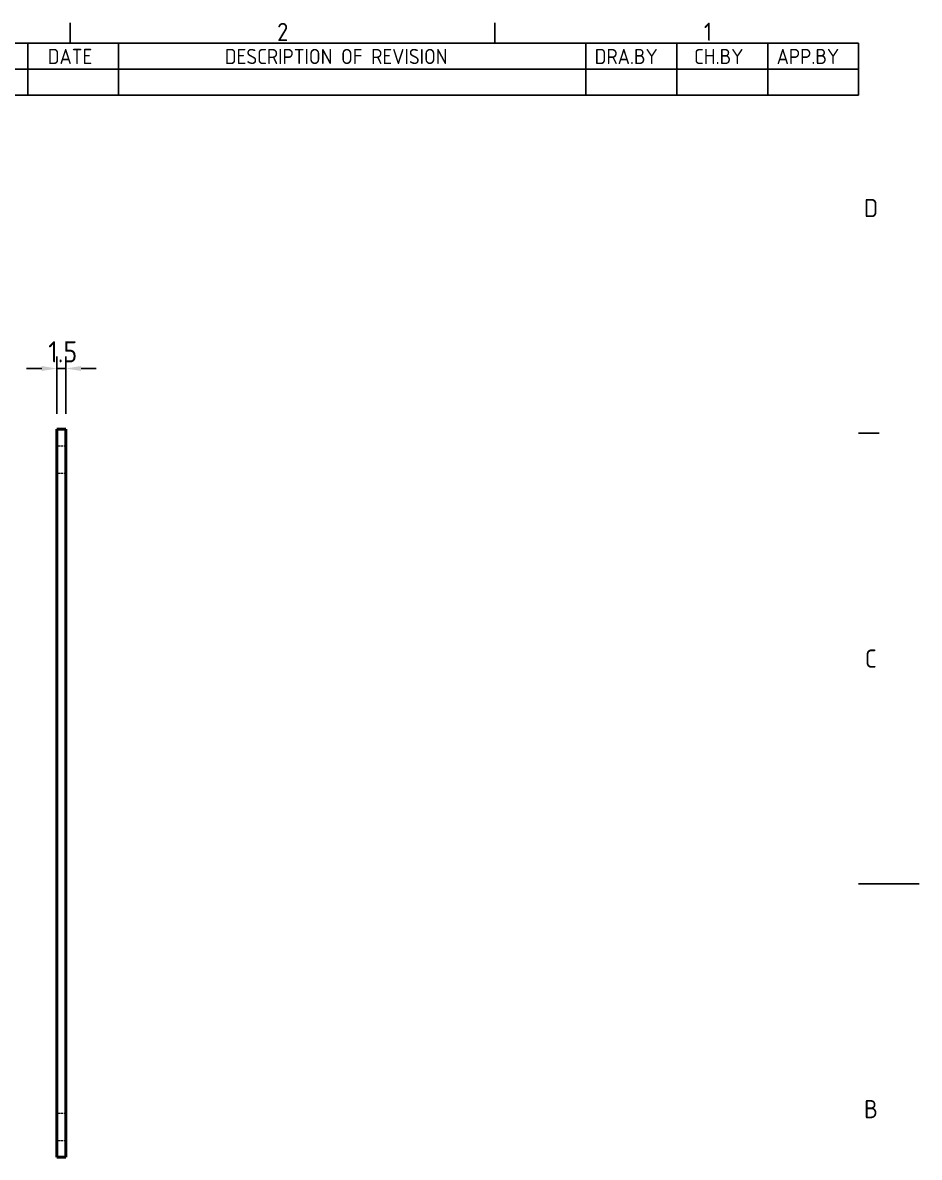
# Model space of a CAD drawing. Header units: millimetres. Extents: x 0 to 715, y 0 to 297.
# Drawn here: x 272.2 to 420, y 103.4 to 290.4 of the extents above; entities that cross this region are included whole.
import ezdxf

# ---------------------------------------------------------------- set-up
doc = ezdxf.new("R2010")
doc.units = ezdxf.units.MM
doc.linetypes.add('DASHED', pattern=[0.2067, 0.1654, -0.0413])
doc.layers.get('0').update_dxf_attribs({"color": 3, "lineweight": 25})
for name, color, linetype, lineweight in [('가려진 것(ISO)', 2, 'DASHED', 18), ('가려진 좁은 것(ISO)', 2, 'DASHED', 18), ('가시적인 것(ISO)', 3, 'Continuous', 40), ('경계(ISO)', 7, 'Continuous', 25), ('기호(ISO)', 5, 'Continuous', 25), ('치수(ISO)', 2, 'Continuous', 25)]:
    doc.layers.add(name, color=color, linetype=linetype, lineweight=lineweight)
doc.styles.add('ISO ProportionalPSTEK', font='isocp.shx')
doc.styles.add('문자 텍스트_PSTEK_POSCO', font='isocp.shx')
doc.styles.add('치수 텍스트_PSTEK_POSCO', font='isocp.shx')
doc.dimstyles.new('치수_PSTEK_POSCO', dxfattribs={"dimtxt": 3.5, "dimasz": 2.5, "dimexe": 2, "dimexo": 2.5, "dimgap": 1, "dimtad": 1, "dimrnd": 1e-08, "dimdsep": 46, "dimtxsty": '치수 텍스트_PSTEK_POSCO', "dimcen": 0.09, "dimdle": 10, "dimclrd": 7, "dimclre": 7, "dimclrt": 2, "dimadec": 1, "dimazin": 2, "dimtfac": 1, "dimtmove": 0, "dimatfit": 3, "dimfxl": 0, "dimtolj": 1, "dimlwd": -1, "dimlwe": -1, "dimarcsym": 0})

# ---------------------------------------------------------------- blocks, each defined once
blk = doc.blocks.new('경계 Default Border')
at = {"layer": '경계(ISO)'}
for p, q in [((280, 287), (280, 290.4)), ((350, 287), (350, 290.4)), ((410, 222.75), (413.4, 222.75))]:
    blk.add_line(p, q, dxfattribs=at)
at = {"layer": '경계(ISO)', "flags": 128}
blk.add_lwpolyline([(420, 148.5), (410, 148.5)], dxfattribs=at)
at = {"layer": '경계(ISO)', "color": 2, "char_height": 3, "attachment_point": 7, "style": '문자 텍스트_PSTEK_POSCO'}
for s, insert in [('2', (314.13, 287.37)), ('1', (384.49, 287.4)), ('D', (410.88, 258.35)), ('C', (411.04, 184.1)), ('B', (410.88, 109.85))]:
    blk.add_mtext(s, dxfattribs=dict(at, insert=insert))
blk = doc.blocks.new('리비전 내역')
at = {"layer": '기호(ISO)'}
for p, q in [((258, 287), (410, 287)), ((273, 287), (273, 282.72)), ((288, 287), (288, 282.72)), ((365, 287), (365, 282.72)), ((380, 287), (380, 282.72)), ((395, 287), (395, 282.72)), ((410, 287), (410, 282.72)), ((258, 282.72), (410, 282.72)), ((273, 282.72), (273, 278.44)), ((288, 282.72), (288, 278.44)), ((365, 282.72), (365, 278.44)), ((380, 282.72), (380, 278.44)), ((395, 282.72), (395, 278.44)), ((410, 282.72), (410, 278.44)), ((258, 278.44), (410, 278.44))]:
    blk.add_line(p, q, dxfattribs=at)
at = {"layer": '기호(ISO)', "color": 2, "char_height": 2.5, "attachment_point": 7, "style": 'ISO ProportionalPSTEK'}
for s, insert in [('DATE', (276.31, 283.58)), ('DESCRIPTION OF REVISION', (305.51, 283.58)), ('DRA.BY', (366.48, 283.58)), ('CH.BY', (382.86, 283.58)), ('APP.BY', (396.48, 283.58))]:
    blk.add_mtext(s, dxfattribs=dict(at, insert=insert))
blk = doc.blocks.new('*D26')
at = {"layer": 'Defpoints', "color": 0}
for p in [(279.31, 233.41), (277.81, 223.41), (279.31, 223.41)]:
    blk.add_point(p, dxfattribs=at)
at = {"layer": '치수(ISO)', "color": 7}
for p, q in [((277.81, 225.91), (277.81, 235.41)), ((279.31, 225.91), (279.31, 235.41)), ((275.31, 233.41), (272.81, 233.41)), ((277.81, 233.41), (279.31, 233.41)), ((281.81, 233.41), (284.31, 233.41))]:
    blk.add_line(p, q, dxfattribs=at)
for points in [[(275.31, 233.82), (275.31, 232.99), (277.81, 233.41)], [(281.81, 233.82), (281.81, 232.99), (279.31, 233.41)]]:
    blk.add_solid(points, dxfattribs=at)
at = {"layer": '치수(ISO)', "color": 2, "insert": (276.39, 236.16), "char_height": 3.5, "attachment_point": 4, "style": '치수 텍스트_PSTEK_POSCO'}
blk.add_mtext('\\A1;1.5', dxfattribs=at)

msp = doc.modelspace()

# ---------------------------------------------------------------- linework, layer by layer
at = {"layer": '가려진 것(ISO)', "ltscale": 2.856945}
for p, q in [((277.814, 220.658), (279.314, 220.658)), ((277.814, 216.158), (279.314, 216.158)), ((277.814, 110.658), (279.314, 110.658)), ((277.814, 106.158), (279.314, 106.158))]:
    msp.add_line(p, q, dxfattribs=at)
at = {"layer": '가려진 것(ISO)', "ltscale": 0.018947}
for p, q in [((277.814, 218.308), (277.804, 218.308)), ((277.814, 216.089), (277.804, 216.089)), ((277.814, 215.907), (277.804, 215.907)), ((277.814, 215.013), (277.804, 215.013)), ((277.814, 214.928), (277.804, 214.928)), ((277.814, 214.914), (277.804, 214.914)), ((277.814, 213.758), (277.804, 213.758)), ((277.814, 213.58), (277.804, 213.58)), ((277.814, 212.309), (277.804, 212.309)), ((277.814, 211.961), (277.804, 211.961)), ((277.814, 211.668), (277.804, 211.668)), ((277.814, 211.381), (277.804, 211.381)), ((277.814, 211.36), (277.804, 211.36)), ((277.814, 211.282), (277.804, 211.282)), ((277.814, 210.911), (277.804, 210.911)), ((277.814, 209.762), (277.804, 209.762)), ((277.814, 209.741), (277.804, 209.741)), ((277.814, 209.292), (277.804, 209.292)), ((277.814, 209.203), (277.804, 209.203)), ((277.814, 209.114), (277.804, 209.114)), ((277.814, 208.701), (277.804, 208.701)), ((277.814, 207.876), (277.804, 207.876)), ((277.814, 207.641), (277.804, 207.641)), ((277.814, 207.583), (277.804, 207.583)), ((277.814, 207.385), (277.804, 207.385)), ((277.814, 207.26), (277.804, 207.26)), ((277.814, 206.189), (277.804, 206.189)), ((277.814, 206.079), (277.804, 206.079)), ((277.814, 205.186), (277.804, 205.186)), ((277.814, 204.58), (277.804, 204.58)), ((277.814, 204.577), (277.804, 204.577)), ((277.814, 204.46), (277.804, 204.46)), ((277.814, 204.108), (277.804, 204.108)), ((277.814, 200.021), (277.804, 200.021)), ((277.814, 199.893), (277.804, 199.893)), ((277.814, 199.103), (277.804, 199.103)), ((277.814, 198.858), (277.804, 198.858)), ((277.814, 198.836), (277.804, 198.836)), ((277.814, 198.207), (277.804, 198.207)), ((277.814, 198.095), (277.804, 198.095)), ((277.814, 197.951), (277.804, 197.951)), ((277.814, 197.374), (277.804, 197.374)), ((277.814, 197.262), (277.804, 197.262)), ((277.814, 197.241), (277.804, 197.241)), ((277.814, 197.182), (277.804, 197.182)), ((277.814, 197.113), (277.804, 197.113)), ((277.814, 197.092), (277.804, 197.092)), ((277.814, 197.028), (277.804, 197.028)), ((277.814, 197.001), (277.804, 197.001)), ((277.814, 196.862), (277.804, 196.862)), ((277.814, 196.846), (277.804, 196.846)), ((277.814, 196.782), (277.804, 196.782)), ((277.814, 196.745), (277.804, 196.745)), ((277.814, 196.627), (277.804, 196.627)), ((277.814, 196.286), (277.804, 196.286)), ((277.814, 196.078), (277.804, 196.078)), ((277.814, 195.993), (277.804, 195.993)), ((277.814, 195.662), (277.804, 195.662)), ((277.814, 195.171), (277.804, 195.171)), ((277.814, 194.771), (277.804, 194.771)), ((277.814, 194.68), (277.804, 194.68)), ((277.814, 194.675), (277.804, 194.675)), ((277.814, 194.637), (277.804, 194.637)), ((277.814, 194.472), (277.804, 194.472)), ((277.814, 194.413), (277.804, 194.413)), ((277.814, 194.248), (277.804, 194.248)), ((277.814, 194.205), (277.804, 194.205)), ((277.814, 194.152), (277.804, 194.152)), ((277.814, 194.072), (277.804, 194.072)), ((277.814, 194.024), (277.804, 194.024)), ((277.814, 194.002), (277.804, 194.002)), ((277.814, 193.912), (277.804, 193.912)), ((277.814, 193.88), (277.804, 193.88)), ((277.814, 193.869), (277.804, 193.869)), ((277.814, 193.111), (277.804, 193.111)), ((277.814, 193.021), (277.804, 193.021)), ((277.814, 192.909), (277.804, 192.909)), ((277.814, 187.705), (277.804, 187.705)), ((277.814, 187.571), (277.804, 187.571)), ((277.814, 187.516), (277.804, 187.516)), ((277.814, 187.436), (277.804, 187.436)), ((277.814, 187.395), (277.804, 187.395)), ((277.814, 187.39), (277.804, 187.39)), ((277.814, 187.307), (277.804, 187.307)), ((277.814, 187.304), (277.804, 187.304)), ((277.814, 187.302), (277.804, 187.302)), ((277.814, 187.268), (277.804, 187.268)), ((277.814, 187.203), (277.804, 187.203)), ((277.814, 187.193), (277.804, 187.193)), ((277.814, 187.164), (277.804, 187.164)), ((277.814, 187.149), (277.804, 187.149)), ((277.814, 187.038), (277.804, 187.038)), ((277.814, 187.017), (277.804, 187.017)), ((277.814, 187.012), (277.804, 187.012)), ((277.814, 186.996), (277.804, 186.996)), ((277.814, 186.776), (277.804, 186.776)), ((277.814, 186.761), (277.804, 186.761)), ((277.814, 186.644), (277.804, 186.644)), ((277.814, 186.642), (277.804, 186.642)), ((277.814, 186.634), (277.804, 186.634)), ((277.814, 186.535), (277.804, 186.535)), ((277.814, 186.53), (277.804, 186.53)), ((277.814, 186.489), (277.804, 186.489)), ((277.814, 186.409), (277.804, 186.409)), ((277.814, 186.354), (277.804, 186.354)), ((277.814, 186.22), (277.804, 186.22)), ((277.814, 185.994), (277.804, 185.994)), ((277.814, 185.987), (277.804, 185.987)), ((277.814, 185.984), (277.804, 185.984)), ((277.814, 185.759), (277.804, 185.759)), ((277.814, 185.736), (277.804, 185.736)), ((277.814, 185.725), (277.804, 185.725)), ((277.814, 185.632), (277.804, 185.632)), ((277.814, 185.617), (277.804, 185.617)), ((277.814, 185.611), (277.804, 185.611)), ((277.814, 185.591), (277.804, 185.591)), ((277.814, 185.57), (277.804, 185.57)), ((277.814, 185.435), (277.804, 185.435)), ((277.814, 185.36), (277.804, 185.36)), ((277.814, 185.358), (277.804, 185.358)), ((277.814, 185.327), (277.804, 185.327)), ((277.814, 185.324), (277.804, 185.324)), ((277.814, 185.321), (277.804, 185.321)), ((277.814, 185.239), (277.804, 185.239)), ((277.814, 185.236), (277.804, 185.236)), ((277.814, 185.112), (277.804, 185.112)), ((277.814, 185.057), (277.804, 185.057)), ((277.814, 184.923), (277.804, 184.923)), ((277.814, 181.657), (277.804, 181.657)), ((277.814, 181.557), (277.804, 181.557)), ((277.814, 180.604), (277.804, 180.604)), ((277.814, 180.332), (277.804, 180.332)), ((277.814, 180.296), (277.804, 180.296)), ((277.814, 180.086), (277.804, 180.086)), ((277.814, 179.952), (277.804, 179.952)), ((277.814, 179.941), (277.804, 179.941)), ((277.814, 179.913), (277.804, 179.913)), ((277.814, 179.91), (277.804, 179.91)), ((277.814, 179.897), (277.804, 179.897)), ((277.814, 179.817), (277.804, 179.817)), ((277.814, 179.779), (277.804, 179.779)), ((277.814, 179.776), (277.804, 179.776)), ((277.814, 179.77), (277.804, 179.77)), ((277.814, 179.74), (277.804, 179.74)), ((277.814, 179.724), (277.804, 179.724)), ((277.814, 179.688), (277.804, 179.688)), ((277.814, 179.685), (277.804, 179.685)), ((277.814, 179.649), (277.804, 179.649)), ((277.814, 179.644), (277.804, 179.644)), ((277.814, 179.603), (277.804, 179.603)), ((277.814, 179.597), (277.804, 179.597)), ((277.814, 179.584), (277.804, 179.584)), ((277.814, 179.545), (277.804, 179.545)), ((277.814, 179.53), (277.804, 179.53)), ((277.814, 179.515), (277.804, 179.515)), ((277.814, 179.512), (277.804, 179.512)), ((277.814, 179.476), (277.804, 179.476)), ((277.814, 179.418), (277.804, 179.418)), ((277.814, 179.411), (277.804, 179.411)), ((277.814, 179.398), (277.804, 179.398)), ((277.814, 179.395), (277.804, 179.395)), ((277.814, 179.392), (277.804, 179.392)), ((277.814, 179.377), (277.804, 179.377)), ((277.814, 179.372), (277.804, 179.372)), ((277.814, 179.357), (277.804, 179.357)), ((277.814, 179.245), (277.804, 179.245)), ((277.814, 179.238), (277.804, 179.238)), ((277.814, 179.22), (277.804, 179.22)), ((277.814, 179.204), (277.804, 179.204)), ((277.814, 179.157), (277.804, 179.157)), ((277.814, 179.141), (277.804, 179.141)), ((277.814, 179.022), (277.804, 179.022)), ((277.814, 179.015), (277.804, 179.015)), ((277.814, 178.984), (277.804, 178.984)), ((277.814, 178.968), (277.804, 178.968)), ((277.814, 178.911), (277.804, 178.911)), ((277.814, 178.885), (277.804, 178.885)), ((277.814, 178.87), (277.804, 178.87)), ((277.814, 178.849), (277.804, 178.849)), ((277.814, 178.842), (277.804, 178.842)), ((277.814, 178.832), (277.804, 178.832)), ((277.814, 178.789), (277.804, 178.789)), ((277.814, 178.771), (277.804, 178.771)), ((277.814, 178.763), (277.804, 178.763)), ((277.814, 178.756), (277.804, 178.756)), ((277.814, 178.738), (277.804, 178.738)), ((277.814, 178.735), (277.804, 178.735)), ((277.814, 178.733), (277.804, 178.733)), ((277.814, 178.697), (277.804, 178.697)), ((277.814, 178.616), (277.804, 178.616)), ((277.814, 178.6), (277.804, 178.6)), ((277.814, 178.575), (277.804, 178.575)), ((277.814, 178.569), (277.804, 178.569)), ((277.814, 178.562), (277.804, 178.562)), ((277.814, 178.531), (277.804, 178.531)), ((277.814, 178.427), (277.804, 178.427)), ((277.814, 178.375), (277.804, 178.375)), ((277.814, 178.367), (277.804, 178.367)), ((277.814, 178.36), (277.804, 178.36)), ((277.814, 178.342), (277.804, 178.342)), ((277.814, 178.243), (277.804, 178.243)), ((277.814, 178.238), (277.804, 178.238)), ((277.814, 178.202), (277.804, 178.202)), ((277.814, 178.194), (277.804, 178.194)), ((277.814, 178.14), (277.804, 178.14)), ((277.814, 177.997), (277.804, 177.997)), ((277.814, 177.992), (277.804, 177.992)), ((277.814, 177.99), (277.804, 177.99)), ((277.814, 177.974), (277.804, 177.974)), ((277.814, 177.971), (277.804, 177.971)), ((277.814, 177.967), (277.804, 177.967)), ((277.814, 177.954), (277.804, 177.954)), ((277.814, 177.951), (277.804, 177.951)), ((277.814, 177.84), (277.804, 177.84)), ((277.814, 177.825), (277.804, 177.825)), ((277.814, 177.824), (277.804, 177.824)), ((277.814, 177.803), (277.804, 177.803)), ((277.814, 177.798), (277.804, 177.798)), ((277.814, 177.794), (277.804, 177.794)), ((277.814, 177.778), (277.804, 177.778)), ((277.814, 177.744), (277.804, 177.744)), ((277.814, 177.741), (277.804, 177.741)), ((277.814, 177.705), (277.804, 177.705)), ((277.814, 177.702), (277.804, 177.702)), ((277.814, 177.619), (277.804, 177.619)), ((277.814, 177.605), (277.804, 177.605)), ((277.814, 177.604), (277.804, 177.604)), ((277.814, 177.583), (277.804, 177.583)), ((277.814, 177.576), (277.804, 177.576)), ((277.814, 177.568), (277.804, 177.568)), ((277.814, 177.532), (277.804, 177.532)), ((277.814, 177.529), (277.804, 177.529)), ((277.814, 177.493), (277.804, 177.493)), ((277.814, 177.457), (277.804, 177.457)), ((277.814, 177.446), (277.804, 177.446)), ((277.814, 177.444), (277.804, 177.444)), ((277.814, 177.438), (277.804, 177.438)), ((277.814, 177.364), (277.804, 177.364)), ((277.814, 177.32), (277.804, 177.32)), ((277.814, 177.304), (277.804, 177.304)), ((277.814, 177.265), (277.804, 177.265)), ((277.814, 177.131), (277.804, 177.131)), ((277.814, 177.091), (277.804, 177.091)), ((277.814, 177.06), (277.804, 177.06)), ((277.814, 176.958), (277.804, 176.958)), ((277.814, 176.706), (277.804, 176.706)), ((277.814, 176.669), (277.804, 176.669)), ((277.814, 176.398), (277.804, 176.398)), ((277.814, 175.42), (277.804, 175.42)), ((277.814, 175.32), (277.804, 175.32)), ((277.814, 174.144), (277.804, 174.144)), ((277.814, 173.872), (277.804, 173.872)), ((277.814, 173.836), (277.804, 173.836)), ((277.814, 173.799), (277.804, 173.799)), ((277.814, 173.665), (277.804, 173.665)), ((277.814, 173.626), (277.804, 173.626)), ((277.814, 173.61), (277.804, 173.61)), ((277.814, 173.492), (277.804, 173.492)), ((277.814, 173.484), (277.804, 173.484)), ((277.814, 173.481), (277.804, 173.481)), ((277.814, 173.453), (277.804, 173.453)), ((277.814, 173.45), (277.804, 173.45)), ((277.814, 173.437), (277.804, 173.437)), ((277.814, 173.401), (277.804, 173.401)), ((277.814, 173.398), (277.804, 173.398)), ((277.814, 173.362), (277.804, 173.362)), ((277.814, 173.319), (277.804, 173.319)), ((277.814, 173.311), (277.804, 173.311)), ((277.814, 173.297), (277.804, 173.297)), ((277.814, 173.264), (277.804, 173.264)), ((277.814, 173.228), (277.804, 173.228)), ((277.814, 173.225), (277.804, 173.225)), ((277.814, 173.189), (277.804, 173.189)), ((277.814, 173.143), (277.804, 173.143)), ((277.814, 173.138), (277.804, 173.138)), ((277.814, 173.132), (277.804, 173.132)), ((277.814, 173.124), (277.804, 173.124)), ((277.814, 173.111), (277.804, 173.111)), ((277.814, 173.106), (277.804, 173.106)), ((277.814, 173.09), (277.804, 173.09)), ((277.814, 173.055), (277.804, 173.055)), ((277.814, 173.052), (277.804, 173.052)), ((277.814, 173.016), (277.804, 173.016)), ((277.814, 172.959), (277.804, 172.959)), ((277.814, 172.951), (277.804, 172.951)), ((277.814, 172.938), (277.804, 172.938)), ((277.814, 172.935), (277.804, 172.935)), ((277.814, 172.933), (277.804, 172.933)), ((277.814, 172.917), (277.804, 172.917)), ((277.814, 172.786), (277.804, 172.786)), ((277.814, 172.76), (277.804, 172.76)), ((277.814, 172.744), (277.804, 172.744)), ((277.814, 172.735), (277.804, 172.735)), ((277.814, 172.728), (277.804, 172.728)), ((277.814, 172.563), (277.804, 172.563)), ((277.814, 172.555), (277.804, 172.555)), ((277.814, 172.545), (277.804, 172.545)), ((277.814, 172.503), (277.804, 172.503)), ((277.814, 172.39), (277.804, 172.39)), ((277.814, 172.382), (277.804, 172.382)), ((277.814, 172.33), (277.804, 172.33)), ((277.814, 172.314), (277.804, 172.314)), ((277.814, 172.304), (277.804, 172.304)), ((277.814, 172.296), (277.804, 172.296)), ((277.814, 172.244), (277.804, 172.244)), ((277.814, 172.141), (277.804, 172.141)), ((277.814, 172.088), (277.804, 172.088)), ((277.814, 172.081), (277.804, 172.081)), ((277.814, 172.071), (277.804, 172.071)), ((277.814, 172.055), (277.804, 172.055)), ((277.814, 171.915), (277.804, 171.915)), ((277.814, 171.908), (277.804, 171.908)), ((277.814, 171.882), (277.804, 171.882)), ((277.814, 171.853), (277.804, 171.853)), ((277.814, 171.783), (277.804, 171.783)), ((277.814, 171.778), (277.804, 171.778)), ((277.814, 171.742), (277.804, 171.742)), ((277.814, 171.735), (277.804, 171.735)), ((277.814, 171.71), (277.804, 171.71)), ((277.814, 171.705), (277.804, 171.705)), ((277.814, 171.703), (277.804, 171.703)), ((277.814, 171.687), (277.804, 171.687)), ((277.814, 171.685), (277.804, 171.685)), ((277.814, 171.68), (277.804, 171.68)), ((277.814, 171.667), (277.804, 171.667)), ((277.814, 171.664), (277.804, 171.664)), ((277.814, 171.538), (277.804, 171.538)), ((277.814, 171.537), (277.804, 171.537)), ((277.814, 171.532), (277.804, 171.532)), ((277.814, 171.53), (277.804, 171.53)), ((277.814, 171.516), (277.804, 171.516)), ((277.814, 171.514), (277.804, 171.514)), ((277.814, 171.512), (277.804, 171.512)), ((277.814, 171.507), (277.804, 171.507)), ((277.814, 171.491), (277.804, 171.491)), ((277.814, 171.457), (277.804, 171.457)), ((277.814, 171.454), (277.804, 171.454)), ((277.814, 171.418), (277.804, 171.418)), ((277.814, 171.415), (277.804, 171.415)), ((277.814, 171.38), (277.804, 171.38)), ((277.814, 171.365), (277.804, 171.365)), ((277.814, 171.343), (277.804, 171.343)), ((277.814, 171.339), (277.804, 171.339)), ((277.814, 171.333), (277.804, 171.333)), ((277.814, 171.318), (277.804, 171.318)), ((277.814, 171.289), (277.804, 171.289)), ((277.814, 171.284), (277.804, 171.284)), ((277.814, 171.281), (277.804, 171.281)), ((277.814, 171.245), (277.804, 171.245)), ((277.814, 171.242), (277.804, 171.242)), ((277.814, 171.206), (277.804, 171.206)), ((277.814, 171.17), (277.804, 171.17)), ((277.814, 171.16), (277.804, 171.16)), ((277.814, 171.151), (277.804, 171.151)), ((277.814, 171.144), (277.804, 171.144)), ((277.814, 171.123), (277.804, 171.123)), ((277.814, 171.108), (277.804, 171.108)), ((277.814, 171.077), (277.804, 171.077)), ((277.814, 171.072), (277.804, 171.072)), ((277.814, 171.069), (277.804, 171.069)), ((277.814, 171.033), (277.804, 171.033)), ((277.814, 171.017), (277.804, 171.017)), ((277.814, 170.987), (277.804, 170.987)), ((277.814, 170.984), (277.804, 170.984)), ((277.814, 170.978), (277.804, 170.978)), ((277.814, 170.86), (277.804, 170.86)), ((277.814, 170.844), (277.804, 170.844)), ((277.814, 170.805), (277.804, 170.805)), ((277.814, 170.671), (277.804, 170.671)), ((277.814, 170.632), (277.804, 170.632)), ((277.814, 170.6), (277.804, 170.6)), ((277.814, 170.246), (277.804, 170.246)), ((277.814, 170.21), (277.804, 170.21)), ((277.814, 169.938), (277.804, 169.938)), ((277.814, 169.133), (277.804, 169.133)), ((277.814, 169.033), (277.804, 169.033)), ((277.814, 167.513), (277.804, 167.513)), ((277.814, 167.378), (277.804, 167.378)), ((277.814, 167.34), (277.804, 167.34)), ((277.814, 167.324), (277.804, 167.324)), ((277.814, 167.243), (277.804, 167.243)), ((277.814, 167.205), (277.804, 167.205)), ((277.814, 167.202), (277.804, 167.202)), ((277.814, 167.197), (277.804, 167.197)), ((277.814, 167.167), (277.804, 167.167)), ((277.814, 167.151), (277.804, 167.151)), ((277.814, 167.07), (277.804, 167.07)), ((277.814, 167.032), (277.804, 167.032)), ((277.814, 167.029), (277.804, 167.029)), ((277.814, 167.024), (277.804, 167.024)), ((277.814, 167.01), (277.804, 167.01)), ((277.814, 166.978), (277.804, 166.978)), ((277.814, 166.972), (277.804, 166.972)), ((277.814, 166.956), (277.804, 166.956)), ((277.814, 166.856), (277.804, 166.856)), ((277.814, 166.851), (277.804, 166.851)), ((277.814, 166.837), (277.804, 166.837)), ((277.814, 166.799), (277.804, 166.799)), ((277.814, 166.783), (277.804, 166.783)), ((277.814, 166.768), (277.804, 166.768)), ((277.814, 166.765), (277.804, 166.765)), ((277.814, 166.729), (277.804, 166.729)), ((277.814, 166.692), (277.804, 166.692)), ((277.814, 166.664), (277.804, 166.664)), ((277.814, 166.583), (277.804, 166.583)), ((277.814, 166.568), (277.804, 166.568)), ((277.814, 166.519), (277.804, 166.519)), ((277.814, 166.499), (277.804, 166.499)), ((277.814, 166.473), (277.804, 166.473)), ((277.814, 166.457), (277.804, 166.457)), ((277.814, 166.41), (277.804, 166.41)), ((277.814, 166.395), (277.804, 166.395)), ((277.814, 166.343), (277.804, 166.343)), ((277.814, 166.337), (277.804, 166.337)), ((277.814, 166.296), (277.804, 166.296)), ((277.814, 166.258), (277.804, 166.258)), ((277.814, 166.216), (277.804, 166.216)), ((277.814, 166.17), (277.804, 166.17)), ((277.814, 166.164), (277.804, 166.164)), ((277.814, 166.161), (277.804, 166.161)), ((277.814, 166.126), (277.804, 166.126)), ((277.814, 166.123), (277.804, 166.123)), ((277.814, 166.123), (277.804, 166.123)), ((277.814, 166.103), (277.804, 166.103)), ((277.814, 166.095), (277.804, 166.095)), ((277.814, 166.069), (277.804, 166.069)), ((277.814, 166.043), (277.804, 166.043)), ((277.814, 166.027), (277.804, 166.027)), ((277.814, 165.988), (277.804, 165.988)), ((277.814, 165.947), (277.804, 165.947)), ((277.814, 165.942), (277.804, 165.942)), ((277.814, 165.854), (277.804, 165.854)), ((277.814, 165.782), (277.804, 165.782)), ((277.814, 165.766), (277.804, 165.766)), ((277.814, 165.714), (277.804, 165.714)), ((277.814, 165.702), (277.804, 165.702)), ((277.814, 165.694), (277.804, 165.694)), ((277.814, 165.566), (277.804, 165.566)), ((277.814, 165.456), (277.804, 165.456)), ((277.814, 165.448), (277.804, 165.448)), ((277.814, 165.393), (277.804, 165.393)), ((277.814, 165.377), (277.804, 165.377)), ((277.814, 165.222), (277.804, 165.222)), ((277.814, 165.22), (277.804, 165.22)), ((277.814, 165.204), (277.804, 165.204)), ((277.814, 165.093), (277.804, 165.093)), ((277.814, 165.078), (277.804, 165.078)), ((277.814, 165.052), (277.804, 165.052)), ((277.814, 165.049), (277.804, 165.049)), ((277.814, 165.031), (277.804, 165.031)), ((277.814, 164.919), (277.804, 164.919)), ((277.814, 164.821), (277.804, 164.821)), ((277.814, 164.785), (277.804, 164.785)), ((277.814, 164.783), (277.804, 164.783)), ((277.814, 164.746), (277.804, 164.746)), ((277.814, 164.73), (277.804, 164.73)), ((277.814, 164.7), (277.804, 164.7)), ((277.814, 164.697), (277.804, 164.697)), ((277.814, 164.573), (277.804, 164.573)), ((277.814, 164.557), (277.804, 164.557)), ((277.814, 164.519), (277.804, 164.519)), ((277.814, 164.384), (277.804, 164.384)), ((277.814, 162.846), (277.804, 162.846)), ((277.814, 162.746), (277.804, 162.746)), ((277.814, 161.226), (277.804, 161.226)), ((277.814, 161.091), (277.804, 161.091)), ((277.814, 161.037), (277.804, 161.037)), ((277.814, 160.956), (277.804, 160.956)), ((277.814, 160.915), (277.804, 160.915)), ((277.814, 160.91), (277.804, 160.91)), ((277.814, 160.88), (277.804, 160.88)), ((277.814, 160.827), (277.804, 160.827)), ((277.814, 160.824), (277.804, 160.824)), ((277.814, 160.788), (277.804, 160.788)), ((277.814, 160.745), (277.804, 160.745)), ((277.814, 160.695), (277.804, 160.695)), ((277.814, 160.691), (277.804, 160.691)), ((277.814, 160.685), (277.804, 160.685)), ((277.814, 160.669), (277.804, 160.669)), ((277.814, 160.611), (277.804, 160.611)), ((277.814, 160.569), (277.804, 160.569)), ((277.814, 160.564), (277.804, 160.564)), ((277.814, 160.558), (277.804, 160.558)), ((277.814, 160.532), (277.804, 160.532)), ((277.814, 160.516), (277.804, 160.516)), ((277.814, 160.481), (277.804, 160.481)), ((277.814, 160.479), (277.804, 160.479)), ((277.814, 160.442), (277.804, 160.442)), ((277.814, 160.367), (277.804, 160.367)), ((277.814, 160.349), (277.804, 160.349)), ((277.814, 160.339), (277.804, 160.339)), ((277.814, 160.323), (277.804, 160.323)), ((277.814, 160.296), (277.804, 160.296)), ((277.814, 160.281), (277.804, 160.281)), ((277.814, 160.212), (277.804, 160.212)), ((277.814, 160.186), (277.804, 160.186)), ((277.814, 160.171), (277.804, 160.171)), ((277.814, 160.162), (277.804, 160.162)), ((277.814, 160.154), (277.804, 160.154)), ((277.814, 160.056), (277.804, 160.056)), ((277.814, 160.051), (277.804, 160.051)), ((277.814, 160.009), (277.804, 160.009)), ((277.814, 159.971), (277.804, 159.971)), ((277.814, 159.95), (277.804, 159.95)), ((277.814, 159.935), (277.804, 159.935)), ((277.814, 159.929), (277.804, 159.929)), ((277.814, 159.874), (277.804, 159.874)), ((277.814, 159.816), (277.804, 159.816)), ((277.814, 159.808), (277.804, 159.808)), ((277.814, 159.782), (277.804, 159.782)), ((277.814, 159.74), (277.804, 159.74)), ((277.814, 159.71), (277.804, 159.71)), ((277.814, 159.699), (277.804, 159.699)), ((277.814, 159.663), (277.804, 159.663)), ((277.814, 159.583), (277.804, 159.583)), ((277.814, 159.542), (277.804, 159.542)), ((277.814, 159.529), (277.804, 159.529)), ((277.814, 159.515), (277.804, 159.515)), ((277.814, 159.507), (277.804, 159.507)), ((277.814, 159.394), (277.804, 159.394)), ((277.814, 159.169), (277.804, 159.169)), ((277.814, 159.161), (277.804, 159.161)), ((277.814, 159.152), (277.804, 159.152)), ((277.814, 159.137), (277.804, 159.137)), ((277.814, 159.111), (277.804, 159.111)), ((277.814, 159.094), (277.804, 159.094)), ((277.814, 158.974), (277.804, 158.974)), ((277.814, 158.964), (277.804, 158.964)), ((277.814, 158.91), (277.804, 158.91)), ((277.814, 158.9), (277.804, 158.9)), ((277.814, 158.881), (277.804, 158.881)), ((277.814, 158.844), (277.804, 158.844)), ((277.814, 158.842), (277.804, 158.842)), ((277.814, 158.806), (277.804, 158.806)), ((277.814, 158.791), (277.804, 158.791)), ((277.814, 158.765), (277.804, 158.765)), ((277.814, 158.759), (277.804, 158.759)), ((277.814, 158.756), (277.804, 158.756)), ((277.814, 158.716), (277.804, 158.716)), ((277.814, 158.632), (277.804, 158.632)), ((277.814, 158.628), (277.804, 158.628)), ((277.814, 158.61), (277.804, 158.61)), ((277.814, 158.578), (277.804, 158.578)), ((277.814, 158.548), (277.804, 158.548)), ((277.814, 158.535), (277.804, 158.535)), ((277.814, 158.532), (277.804, 158.532)), ((277.814, 158.504), (277.804, 158.504)), ((277.814, 158.501), (277.804, 158.501)), ((277.814, 158.498), (277.804, 158.498)), ((277.814, 158.496), (277.804, 158.496)), ((277.814, 158.443), (277.804, 158.443)), ((277.814, 158.413), (277.804, 158.413)), ((277.814, 158.41), (277.804, 158.41)), ((277.814, 158.387), (277.804, 158.387)), ((277.814, 158.33), (277.804, 158.33)), ((277.814, 158.286), (277.804, 158.286)), ((277.814, 158.258), (277.804, 158.258)), ((277.814, 158.232), (277.804, 158.232)), ((277.814, 158.177), (277.804, 158.177)), ((277.814, 158.097), (277.804, 158.097)), ((277.814, 157.841), (277.804, 157.841)), ((277.814, 156.56), (277.804, 156.56)), ((277.814, 156.46), (277.804, 156.46)), ((277.814, 155.098), (277.804, 155.098)), ((277.814, 154.963), (277.804, 154.963)), ((277.814, 154.908), (277.804, 154.908)), ((277.814, 154.781), (277.804, 154.781)), ((277.814, 154.698), (277.804, 154.698)), ((277.814, 154.696), (277.804, 154.696)), ((277.814, 154.693), (277.804, 154.693)), ((277.814, 154.659), (277.804, 154.659)), ((277.814, 154.595), (277.804, 154.595)), ((277.814, 154.586), (277.804, 154.586)), ((277.814, 154.451), (277.804, 154.451)), ((277.814, 154.429), (277.804, 154.429)), ((277.814, 154.408), (277.804, 154.408)), ((277.814, 154.397), (277.804, 154.397)), ((277.814, 154.387), (277.804, 154.387)), ((277.814, 154.316), (277.804, 154.316)), ((277.814, 154.276), (277.804, 154.276)), ((277.814, 154.275), (277.804, 154.275)), ((277.814, 154.27), (277.804, 154.27)), ((277.814, 154.179), (277.804, 154.179)), ((277.814, 154.153), (277.804, 154.153)), ((277.814, 154.135), (277.804, 154.135)), ((277.814, 154.083), (277.804, 154.083)), ((277.814, 154.045), (277.804, 154.045)), ((277.814, 154.034), (277.804, 154.034)), ((277.814, 154.032), (277.804, 154.032)), ((277.814, 154.029), (277.804, 154.029)), ((277.814, 154.024), (277.804, 154.024)), ((277.814, 153.913), (277.804, 153.913)), ((277.814, 153.9), (277.804, 153.9)), ((277.814, 153.798), (277.804, 153.798)), ((277.814, 153.669), (277.804, 153.669)), ((277.814, 153.656), (277.804, 153.656)), ((277.814, 153.641), (277.804, 153.641)), ((277.814, 153.63), (277.804, 153.63)), ((277.814, 153.609), (277.804, 153.609)), ((277.814, 153.545), (277.804, 153.545)), ((277.814, 153.539), (277.804, 153.539)), ((277.814, 153.493), (277.804, 153.493)), ((277.814, 153.41), (277.804, 153.41)), ((277.814, 153.383), (277.804, 153.383)), ((277.814, 153.375), (277.804, 153.375)), ((277.814, 153.373), (277.804, 153.373)), ((277.814, 153.369), (277.804, 153.369)), ((277.814, 153.364), (277.804, 153.364)), ((277.814, 153.35), (277.804, 153.35)), ((277.814, 153.289), (277.804, 153.289)), ((277.814, 153.284), (277.804, 153.284)), ((277.814, 153.234), (277.804, 153.234)), ((277.814, 153.157), (277.804, 153.157)), ((277.814, 153.147), (277.804, 153.147)), ((277.814, 153.105), (277.804, 153.105)), ((277.814, 153.1), (277.804, 153.1)), ((277.814, 152.999), (277.804, 152.999)), ((277.814, 152.997), (277.804, 152.997)), ((277.814, 152.981), (277.804, 152.981)), ((277.814, 152.979), (277.804, 152.979)), ((277.814, 152.973), (277.804, 152.973)), ((277.814, 152.958), (277.804, 152.958)), ((277.814, 152.888), (277.804, 152.888)), ((277.814, 152.854), (277.804, 152.854)), ((277.814, 152.802), (277.804, 152.802)), ((277.814, 152.758), (277.804, 152.758)), ((277.814, 152.75), (277.804, 152.75)), ((277.814, 152.748), (277.804, 152.748)), ((277.814, 152.714), (277.804, 152.714)), ((277.814, 152.711), (277.804, 152.711)), ((277.814, 152.709), (277.804, 152.709)), ((277.814, 152.639), (277.804, 152.639)), ((277.814, 152.626), (277.804, 152.626)), ((277.814, 152.618), (277.804, 152.618)), ((277.814, 152.61), (277.804, 152.61)), ((277.814, 152.603), (277.804, 152.603)), ((277.814, 152.499), (277.804, 152.499)), ((277.814, 152.457), (277.804, 152.457)), ((277.814, 152.45), (277.804, 152.45)), ((277.814, 152.444), (277.804, 152.444)), ((277.814, 152.309), (277.804, 152.309)), ((277.814, 152.253), (277.804, 152.253)), ((277.814, 152.235), (277.804, 152.235)), ((277.814, 152.209), (277.804, 152.209)), ((277.814, 152.119), (277.804, 152.119)), ((277.814, 151.992), (277.804, 151.992)), ((277.814, 151.938), (277.804, 151.938)), ((277.814, 151.803), (277.804, 151.803)), ((277.814, 150.273), (277.804, 150.273)), ((277.814, 150.173), (277.804, 150.173)), ((277.814, 148.351), (277.804, 148.351)), ((277.814, 148.306), (277.804, 148.306)), ((277.814, 148.291), (277.804, 148.291)), ((277.814, 148.216), (277.804, 148.216)), ((277.814, 148.216), (277.804, 148.216)), ((277.814, 148.161), (277.804, 148.161)), ((277.814, 148.159), (277.804, 148.159)), ((277.814, 148.157), (277.804, 148.157)), ((277.814, 148.102), (277.804, 148.102)), ((277.814, 148.034), (277.804, 148.034)), ((277.814, 148.022), (277.804, 148.022)), ((277.814, 148.006), (277.804, 148.006)), ((277.814, 147.983), (277.804, 147.983)), ((277.814, 147.981), (277.804, 147.981)), ((277.814, 147.976), (277.804, 147.976)), ((277.814, 147.951), (277.804, 147.951)), ((277.814, 147.943), (277.804, 147.943)), ((277.814, 147.917), (277.804, 147.917)), ((277.814, 147.899), (277.804, 147.899)), ((277.814, 147.893), (277.804, 147.893)), ((277.814, 147.89), (277.804, 147.89)), ((277.814, 147.883), (277.804, 147.883)), ((277.814, 147.858), (277.804, 147.858)), ((277.814, 147.854), (277.804, 147.854)), ((277.814, 147.847), (277.804, 147.847)), ((277.814, 147.837), (277.804, 147.837)), ((277.814, 147.789), (277.804, 147.789)), ((277.814, 147.75), (277.804, 147.75)), ((277.814, 147.735), (277.804, 147.735)), ((277.814, 147.681), (277.804, 147.681)), ((277.814, 147.676), (277.804, 147.676)), ((277.814, 147.663), (277.804, 147.663)), ((277.814, 147.655), (277.804, 147.655)), ((277.814, 147.649), (277.804, 147.649)), ((277.814, 147.624), (277.804, 147.624)), ((277.814, 147.598), (277.804, 147.598)), ((277.814, 147.582), (277.804, 147.582)), ((277.814, 147.471), (277.804, 147.471)), ((277.814, 147.432), (277.804, 147.432)), ((277.814, 147.398), (277.804, 147.398)), ((277.814, 147.393), (277.804, 147.393)), ((277.814, 147.362), (277.804, 147.362)), ((277.814, 147.347), (277.804, 147.347)), ((277.814, 147.308), (277.804, 147.308)), ((277.814, 147.285), (277.804, 147.285)), ((277.814, 147.277), (277.804, 147.277)), ((277.814, 147.266), (277.804, 147.266)), ((277.814, 147.256), (277.804, 147.256)), ((277.814, 147.228), (277.804, 147.228)), ((277.814, 147.22), (277.804, 147.22)), ((277.814, 147.209), (277.804, 147.209)), ((277.814, 147.128), (277.804, 147.128)), ((277.814, 147.126), (277.804, 147.126)), ((277.814, 147.121), (277.804, 147.121)), ((277.814, 147.116), (277.804, 147.116)), ((277.814, 147.087), (277.804, 147.087)), ((277.814, 147.082), (277.804, 147.082)), ((277.814, 147.075), (277.804, 147.075)), ((277.814, 147.046), (277.804, 147.046)), ((277.814, 146.995), (277.804, 146.995)), ((277.814, 146.994), (277.804, 146.994)), ((277.814, 146.965), (277.804, 146.965)), ((277.814, 146.94), (277.804, 146.94)), ((277.814, 146.919), (277.804, 146.919)), ((277.814, 146.901), (277.804, 146.901)), ((277.814, 146.867), (277.804, 146.867)), ((277.814, 146.863), (277.804, 146.863)), ((277.814, 146.857), (277.804, 146.857)), ((277.814, 146.844), (277.804, 146.844)), ((277.814, 146.831), (277.804, 146.831)), ((277.814, 146.806), (277.804, 146.806)), ((277.814, 146.771), (277.804, 146.771)), ((277.814, 146.735), (277.804, 146.735)), ((277.814, 146.725), (277.804, 146.725)), ((277.814, 146.679), (277.804, 146.679)), ((277.814, 146.649), (277.804, 146.649)), ((277.814, 146.636), (277.804, 146.636)), ((277.814, 146.628), (277.804, 146.628)), ((277.814, 146.621), (277.804, 146.621)), ((277.814, 146.615), (277.804, 146.615)), ((277.814, 146.595), (277.804, 146.595)), ((277.814, 146.582), (277.804, 146.582)), ((277.814, 146.58), (277.804, 146.58)), ((277.814, 146.573), (277.804, 146.573)), ((277.814, 146.454), (277.804, 146.454)), ((277.814, 146.438), (277.804, 146.438)), ((277.814, 146.432), (277.804, 146.432)), ((277.814, 146.4), (277.804, 146.4)), ((277.814, 146.379), (277.804, 146.379)), ((277.814, 146.377), (277.804, 146.377)), ((277.814, 146.366), (277.804, 146.366)), ((277.814, 146.364), (277.804, 146.364)), ((277.814, 146.345), (277.804, 146.345)), ((277.814, 146.336), (277.804, 146.336)), ((277.814, 146.326), (277.804, 146.326)), ((277.814, 146.257), (277.804, 146.257)), ((277.814, 146.231), (277.804, 146.231)), ((277.814, 146.218), (277.804, 146.218)), ((277.814, 146.211), (277.804, 146.211)), ((277.814, 146.203), (277.804, 146.203)), ((277.814, 146.177), (277.804, 146.177)), ((277.814, 146.156), (277.804, 146.156)), ((277.814, 146.124), (277.804, 146.124)), ((277.814, 146.076), (277.804, 146.076)), ((277.814, 146.065), (277.804, 146.065)), ((277.814, 146.05), (277.804, 146.05)), ((277.814, 146.014), (277.804, 146.014)), ((277.814, 146.001), (277.804, 146.001)), ((277.814, 145.998), (277.804, 145.998)), ((277.814, 145.995), (277.804, 145.995)), ((277.814, 145.969), (277.804, 145.969)), ((277.814, 145.967), (277.804, 145.967)), ((277.814, 145.962), (277.804, 145.962)), ((277.814, 145.958), (277.804, 145.958)), ((277.814, 145.946), (277.804, 145.946)), ((277.814, 145.943), (277.804, 145.943)), ((277.814, 145.927), (277.804, 145.927)), ((277.814, 145.91), (277.804, 145.91)), ((277.814, 145.907), (277.804, 145.907)), ((277.814, 145.879), (277.804, 145.879)), ((277.814, 145.839), (277.804, 145.839)), ((277.814, 145.837), (277.804, 145.837)), ((277.814, 145.825), (277.804, 145.825)), ((277.814, 145.822), (277.804, 145.822)), ((277.814, 145.781), (277.804, 145.781)), ((277.814, 145.752), (277.804, 145.752)), ((277.814, 145.712), (277.804, 145.712)), ((277.814, 145.698), (277.804, 145.698)), ((277.814, 145.697), (277.804, 145.697)), ((277.814, 145.658), (277.804, 145.658)), ((277.814, 145.643), (277.804, 145.643)), ((277.814, 145.562), (277.804, 145.562)), ((277.814, 145.523), (277.804, 145.523)), ((277.814, 145.509), (277.804, 145.509)), ((277.814, 144.036), (277.804, 144.036)), ((277.814, 143.936), (277.804, 143.936)), ((277.814, 141.603), (277.804, 141.603)), ((277.814, 141.469), (277.804, 141.469)), ((277.814, 141.414), (277.804, 141.414)), ((277.814, 141.334), (277.804, 141.334)), ((277.814, 141.287), (277.804, 141.287)), ((277.814, 141.204), (277.804, 141.204)), ((277.814, 141.196), (277.804, 141.196)), ((277.814, 141.17), (277.804, 141.17)), ((277.814, 141.152), (277.804, 141.152)), ((277.814, 141.1), (277.804, 141.1)), ((277.814, 141.09), (277.804, 141.09)), ((277.814, 141.061), (277.804, 141.061)), ((277.814, 141.046), (277.804, 141.046)), ((277.814, 140.934), (277.804, 140.934)), ((277.814, 140.929), (277.804, 140.929)), ((277.814, 140.916), (277.804, 140.916)), ((277.814, 140.908), (277.804, 140.908)), ((277.814, 140.685), (277.804, 140.685)), ((277.814, 140.672), (277.804, 140.672)), ((277.814, 140.657), (277.804, 140.657)), ((277.814, 140.646), (277.804, 140.646)), ((277.814, 140.561), (277.804, 140.561)), ((277.814, 140.537), (277.804, 140.537)), ((277.814, 140.53), (277.804, 140.53)), ((277.814, 140.509), (277.804, 140.509)), ((277.814, 140.431), (277.804, 140.431)), ((277.814, 140.384), (277.804, 140.384)), ((277.814, 140.379), (277.804, 140.379)), ((277.814, 140.304), (277.804, 140.304)), ((277.814, 140.299), (277.804, 140.299)), ((277.814, 140.249), (277.804, 140.249)), ((277.814, 140.172), (277.804, 140.172)), ((277.814, 140.12), (277.804, 140.12)), ((277.814, 140.115), (277.804, 140.115)), ((277.814, 139.987), (277.804, 139.987)), ((277.814, 139.902), (277.804, 139.902)), ((277.814, 139.889), (277.804, 139.889)), ((277.814, 139.881), (277.804, 139.881)), ((277.814, 139.868), (277.804, 139.868)), ((277.814, 139.653), (277.804, 139.653)), ((277.814, 139.632), (277.804, 139.632)), ((277.814, 139.617), (277.804, 139.617)), ((277.814, 139.51), (277.804, 139.51)), ((277.814, 139.484), (277.804, 139.484)), ((277.814, 139.464), (277.804, 139.464)), ((277.814, 139.329), (277.804, 139.329)), ((277.814, 139.266), (277.804, 139.266)), ((277.814, 139.264), (277.804, 139.264)), ((277.814, 139.248), (277.804, 139.248)), ((277.814, 139.222), (277.804, 139.222)), ((277.814, 139.214), (277.804, 139.214)), ((277.814, 139.131), (277.804, 139.131)), ((277.814, 139.116), (277.804, 139.116)), ((277.814, 139.004), (277.804, 139.004)), ((277.814, 138.963), (277.804, 138.963)), ((277.814, 138.95), (277.804, 138.95)), ((277.814, 138.815), (277.804, 138.815)), ((277.814, 137.649), (277.804, 137.649)), ((277.814, 137.549), (277.804, 137.549)), ((277.814, 135.732), (277.804, 135.732)), ((277.814, 135.598), (277.804, 135.598)), ((277.814, 135.543), (277.804, 135.543)), ((277.814, 135.463), (277.804, 135.463)), ((277.814, 135.422), (277.804, 135.422)), ((277.814, 135.191), (277.804, 135.191)), ((277.814, 135.176), (277.804, 135.176)), ((277.814, 134.803), (277.804, 134.803)), ((277.814, 134.788), (277.804, 134.788)), ((277.814, 134.557), (277.804, 134.557)), ((277.814, 134.516), (277.804, 134.516)), ((277.814, 134.436), (277.804, 134.436)), ((277.814, 134.381), (277.804, 134.381)), ((277.814, 134.306), (277.804, 134.306)), ((277.814, 134.247), (277.804, 134.247)), ((277.814, 134.117), (277.804, 134.117)), ((277.814, 133.139), (277.804, 133.139)), ((277.814, 132.95), (277.804, 132.95)), ((277.814, 131.462), (277.804, 131.462)), ((277.814, 131.362), (277.804, 131.362)), ((277.814, 123.141), (277.804, 123.141)), ((277.814, 122.967), (277.804, 122.967)), ((277.814, 122.897), (277.804, 122.897)), ((277.814, 122.793), (277.804, 122.793)), ((277.814, 122.739), (277.804, 122.739)), ((277.814, 122.733), (277.804, 122.733)), ((277.814, 122.626), (277.804, 122.626)), ((277.814, 122.623), (277.804, 122.623)), ((277.814, 122.619), (277.804, 122.619)), ((277.814, 122.616), (277.804, 122.616)), ((277.814, 122.582), (277.804, 122.582)), ((277.814, 122.576), (277.804, 122.576)), ((277.814, 122.559), (277.804, 122.559)), ((277.814, 122.492), (277.804, 122.492)), ((277.814, 122.479), (277.804, 122.479)), ((277.814, 122.442), (277.804, 122.442)), ((277.814, 122.422), (277.804, 122.422)), ((277.814, 122.278), (277.804, 122.278)), ((277.814, 122.272), (277.804, 122.272)), ((277.814, 122.255), (277.804, 122.255)), ((277.814, 122.252), (277.804, 122.252)), ((277.814, 122.225), (277.804, 122.225)), ((277.814, 121.958), (277.804, 121.958)), ((277.814, 121.941), (277.804, 121.941)), ((277.814, 121.921), (277.804, 121.921)), ((277.814, 121.907), (277.804, 121.907)), ((277.814, 121.797), (277.804, 121.797)), ((277.814, 121.77), (277.804, 121.77)), ((277.814, 121.767), (277.804, 121.767)), ((277.814, 121.757), (277.804, 121.757)), ((277.814, 121.73), (277.804, 121.73)), ((277.814, 121.63), (277.804, 121.63)), ((277.814, 121.623), (277.804, 121.623)), ((277.814, 121.57), (277.804, 121.57)), ((277.814, 121.563), (277.804, 121.563)), ((277.814, 121.466), (277.804, 121.466)), ((277.814, 121.46), (277.804, 121.46)), ((277.814, 121.396), (277.804, 121.396)), ((277.814, 121.296), (277.804, 121.296)), ((277.814, 121.229), (277.804, 121.229)), ((277.814, 121.222), (277.804, 121.222)), ((277.814, 121.132), (277.804, 121.132)), ((277.814, 121.059), (277.804, 121.059)), ((277.814, 120.948), (277.804, 120.948)), ((277.814, 120.932), (277.804, 120.932)), ((277.814, 120.922), (277.804, 120.922)), ((277.814, 120.918), (277.804, 120.918)), ((277.814, 120.905), (277.804, 120.905)), ((277.814, 120.888), (277.804, 120.888)), ((277.814, 120.627), (277.804, 120.627)), ((277.814, 120.601), (277.804, 120.601)), ((277.814, 120.597), (277.804, 120.597)), ((277.814, 120.584), (277.804, 120.584)), ((277.814, 120.581), (277.804, 120.581)), ((277.814, 120.437), (277.804, 120.437)), ((277.814, 120.434), (277.804, 120.434)), ((277.814, 120.414), (277.804, 120.414)), ((277.814, 120.41), (277.804, 120.41)), ((277.814, 120.383), (277.804, 120.383)), ((277.814, 120.21), (277.804, 120.21)), ((277.814, 120.13), (277.804, 120.13)), ((277.814, 120.116), (277.804, 120.116)), ((277.814, 120.113), (277.804, 120.113)), ((277.814, 120.109), (277.804, 120.109)), ((277.814, 120.106), (277.804, 120.106)), ((277.814, 120.073), (277.804, 120.073)), ((277.814, 120.069), (277.804, 120.069)), ((277.814, 120.066), (277.804, 120.066)), ((277.814, 120.063), (277.804, 120.063)), ((277.814, 119.956), (277.804, 119.956)), ((277.814, 119.792), (277.804, 119.792)), ((277.814, 119.722), (277.804, 119.722)), ((277.814, 119.548), (277.804, 119.548)), ((277.814, 116.106), (277.804, 116.106)), ((277.814, 115.932), (277.804, 115.932)), ((277.814, 115.862), (277.804, 115.862)), ((277.814, 115.758), (277.804, 115.758)), ((277.814, 115.704), (277.804, 115.704)), ((277.814, 115.698), (277.804, 115.698)), ((277.814, 115.591), (277.804, 115.591)), ((277.814, 115.588), (277.804, 115.588)), ((277.814, 115.584), (277.804, 115.584)), ((277.814, 115.541), (277.804, 115.541)), ((277.814, 115.457), (277.804, 115.457)), ((277.814, 115.444), (277.804, 115.444)), ((277.814, 115.42), (277.804, 115.42)), ((277.814, 115.407), (277.804, 115.407)), ((277.814, 115.387), (277.804, 115.387)), ((277.814, 115.243), (277.804, 115.243)), ((277.814, 115.217), (277.804, 115.217)), ((277.814, 115.21), (277.804, 115.21)), ((277.814, 115.19), (277.804, 115.19)), ((277.814, 115.046), (277.804, 115.046)), ((277.814, 114.906), (277.804, 114.906)), ((277.814, 114.886), (277.804, 114.886)), ((277.814, 114.735), (277.804, 114.735)), ((277.814, 114.732), (277.804, 114.732)), ((277.814, 114.722), (277.804, 114.722)), ((277.814, 114.595), (277.804, 114.595)), ((277.814, 114.588), (277.804, 114.588)), ((277.814, 114.582), (277.804, 114.582)), ((277.814, 114.535), (277.804, 114.535)), ((277.814, 114.431), (277.804, 114.431)), ((277.814, 114.378), (277.804, 114.378)), ((277.814, 114.361), (277.804, 114.361)), ((277.814, 114.311), (277.804, 114.311)), ((277.814, 114.261), (277.804, 114.261)), ((277.814, 114.187), (277.804, 114.187)), ((277.814, 114.084), (277.804, 114.084)), ((277.814, 114.024), (277.804, 114.024)), ((277.814, 113.897), (277.804, 113.897)), ((277.814, 113.887), (277.804, 113.887)), ((277.814, 113.883), (277.804, 113.883)), ((277.814, 113.733), (277.804, 113.733)), ((277.814, 113.713), (277.804, 113.713)), ((277.814, 113.592), (277.804, 113.592)), ((277.814, 113.562), (277.804, 113.562)), ((277.814, 113.549), (277.804, 113.549)), ((277.814, 113.429), (277.804, 113.429)), ((277.814, 113.409), (277.804, 113.409)), ((277.814, 113.402), (277.804, 113.402)), ((277.814, 113.375), (277.804, 113.375)), ((277.814, 113.348), (277.804, 113.348)), ((277.814, 113.232), (277.804, 113.232)), ((277.814, 113.211), (277.804, 113.211)), ((277.814, 113.198), (277.804, 113.198)), ((277.814, 113.175), (277.804, 113.175)), ((277.814, 113.148), (277.804, 113.148)), ((277.814, 113.078), (277.804, 113.078)), ((277.814, 113.074), (277.804, 113.074)), ((277.814, 113.034), (277.804, 113.034)), ((277.814, 113.031), (277.804, 113.031)), ((277.814, 113.028), (277.804, 113.028)), ((277.814, 112.921), (277.804, 112.921)), ((277.814, 112.917), (277.804, 112.917)), ((277.814, 112.864), (277.804, 112.864)), ((277.814, 112.757), (277.804, 112.757)), ((277.814, 112.687), (277.804, 112.687)), ((277.814, 112.513), (277.804, 112.513)), ((277.814, 111.902), (277.804, 111.902)), ((277.814, 111.888), (277.804, 111.888)), ((277.814, 111.803), (277.804, 111.803)), ((277.814, 108.508), (277.804, 108.508))]:
    msp.add_line(p, q, dxfattribs=at)
at = {"layer": '가려진 좁은 것(ISO)', "ltscale": 0.018947}
for p, q in [((277.814, 212.975), (277.804, 212.975)), ((277.814, 211.579), (277.804, 211.579)), ((277.814, 211.283), (277.804, 211.283)), ((277.814, 210.613), (277.804, 210.613)), ((277.814, 210.477), (277.804, 210.477)), ((277.814, 209.453), (277.804, 209.453)), ((277.814, 209.359), (277.804, 209.359)), ((277.814, 208.821), (277.804, 208.821)), ((277.814, 208.395), (277.804, 208.395)), ((277.814, 207.902), (277.804, 207.902)), ((277.814, 207.866), (277.804, 207.866)), ((277.814, 206.805), (277.804, 206.805)), ((277.814, 206.763), (277.804, 206.763)), ((277.814, 206.528), (277.804, 206.528)), ((277.814, 206.372), (277.804, 206.372)), ((277.814, 205.665), (277.804, 205.665)), ((277.814, 199.914), (277.804, 199.914)), ((277.814, 198.788), (277.804, 198.788)), ((277.814, 198.26), (277.804, 198.26)), ((277.814, 198.063), (277.804, 198.063)), ((277.814, 197.865), (277.804, 197.865)), ((277.814, 197.844), (277.804, 197.844)), ((277.814, 196.819), (277.804, 196.819)), ((277.814, 196.649), (277.804, 196.649)), ((277.814, 196.579), (277.804, 196.579)), ((277.814, 195.763), (277.804, 195.763)), ((277.814, 195.63), (277.804, 195.63)), ((277.814, 195.603), (277.804, 195.603)), ((277.814, 195.571), (277.804, 195.571)), ((277.814, 195.566), (277.804, 195.566)), ((277.814, 195.56), (277.804, 195.56)), ((277.814, 195.518), (277.804, 195.518)), ((277.814, 195.512), (277.804, 195.512)), ((277.814, 195.123), (277.804, 195.123)), ((277.814, 195.053), (277.804, 195.053)), ((277.814, 194.984), (277.804, 194.984)), ((277.814, 194.856), (277.804, 194.856)), ((277.814, 194.813), (277.804, 194.813)), ((277.814, 194.605), (277.804, 194.605)), ((277.814, 194.584), (277.804, 194.584)), ((277.814, 194.429), (277.804, 194.429)), ((277.814, 193.773), (277.804, 193.773)), ((277.814, 193.069), (277.804, 193.069)), ((277.814, 147.932), (277.804, 147.932))]:
    msp.add_line(p, q, dxfattribs=at)
at = {"layer": '가시적인 것(ISO)'}
for p, q in [((277.814, 223.408), (277.814, 103.408)), ((277.814, 223.408), (279.314, 223.408)), ((279.314, 223.408), (279.314, 103.408)), ((277.814, 218.408), (277.804, 218.408)), ((277.804, 215.021), (277.804, 218.408)), ((277.814, 215.021), (277.804, 215.021)), ((277.804, 111.795), (277.804, 215.021)), ((277.814, 111.795), (277.804, 111.795)), ((277.804, 108.408), (277.804, 111.795)), ((277.814, 108.408), (277.804, 108.408)), ((277.814, 103.408), (279.314, 103.408))]:
    msp.add_line(p, q, dxfattribs=at)

# ---------------------------------------------------------------- block references
msp.add_blockref('경계 Default Border', (0, 0))
at = {"layer": '기호(ISO)'}
msp.add_blockref('리비전 내역', (0, 0), dxfattribs=at)

# ---------------------------------------------------------------- dimensions: what is measured, and where the dimension line sits
at = {"layer": '치수(ISO)', "color": 7}
dim = msp.add_linear_dim(base=(279.314, 233.408), p1=(277.814, 223.408), p2=(279.314, 223.408), angle=180, dimstyle='치수_PSTEK_POSCO', override={"dimdec": 2, "dimtp": 0, "dimtm": 0, "dimtdec": 2, "dimtofl": 1, "dimatfit": 1}, dxfattribs=at)
dim.commit()
dim.dimension.update_dxf_attribs({"geometry": '*D26', "text_midpoint": (278.564, 233.408), "dimtype": 160})

doc.saveas('drawing.dxf')
